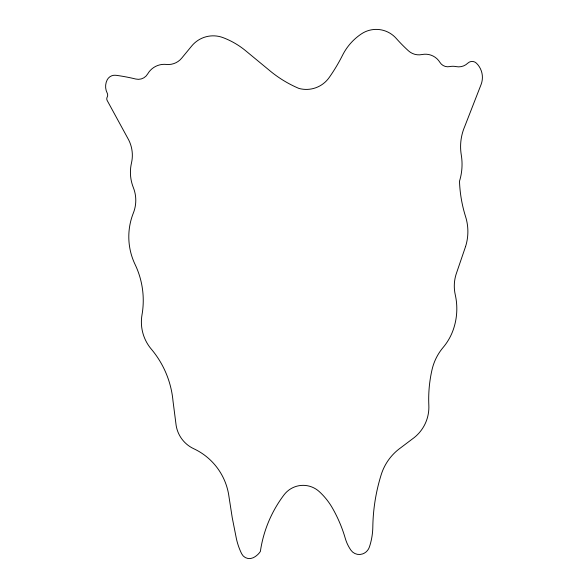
<?xml version="1.0" encoding="UTF-8"?>
<svg xmlns="http://www.w3.org/2000/svg" width="588" height="588" viewBox="0 0 588 588"><rect width="100%" height="100%" fill="white"/><g stroke="black" fill="none" stroke-linecap="round" stroke-linejoin="round"><path stroke-width="0.88" d="M465.571 246.541L456.744 272.369A39.565 39.565 0 0 0 455.259 294.75A63.658 63.658 0 0 1 453.282 329.655A56.205 56.205 0 0 1 443.154 347.427A52.847 52.847 0 0 0 432.04 369.676A131.955 131.955 0 0 0 428.836 405.338A38.933 38.933 0 0 1 414.224 437.582L400.693 447.791A52.082 52.082 0 0 0 381.222 474.634A184.331 184.331 0 0 0 372.821 526.907A66.973 66.973 0 0 1 369.404 547.009A11.025 11.025 0 0 1 362.627 553.925A10.165 10.165 0 0 1 350.874 550.133A40.3 40.3 0 0 1 345.288 538.402A139.194 139.194 0 0 0 332.426 508.061A68.34 68.34 0 0 0 319.306 491.641A23.924 23.924 0 0 0 284.07 494.817A122.899 122.899 0 0 0 260.374 551.456A18.008 18.008 0 0 1 253.171 557.755A8.622 8.622 0 0 1 241.683 553.8A66.525 66.525 0 0 1 236.398 538.704L232.245 517.741L228.967 496.625A61.887 61.887 0 0 0 193.746 448.725A31.157 31.157 0 0 1 176.157 425.521L172.997 400.935A93.859 93.859 0 0 0 151.278 349.088A41.968 41.968 0 0 1 142.009 314.808A83.408 83.408 0 0 0 135.086 264.468A64.158 64.158 0 0 1 133.344 213.054A34.457 34.457 0 0 0 133.344 187.579A41.351 41.351 0 0 1 131.477 163.001A34.17 34.17 0 0 0 127.706 138.121L107.178 100.489A3.719 3.719 0 0 1 107.178 97.116A4.476 4.476 0 0 0 107.178 93.051A14.502 14.502 0 0 1 107.178 79.88A8.548 8.548 0 0 1 115.924 75.286A187.939 187.939 0 0 1 135.74 79.027A10.819 10.819 0 0 0 147.691 73.919A19.176 19.176 0 0 1 166.36 64.43A17.419 17.419 0 0 0 181.663 58.197L191.717 45.989A27.827 27.827 0 0 1 223.05 37.632A79.718 79.718 0 0 1 244.858 50.098L268.9 69.943A117.35 117.35 0 0 0 298.939 88.435A27.981 27.981 0 0 0 329.177 77.55A176.327 176.327 0 0 0 342.584 55.162A55.434 55.434 0 0 1 361.488 33.839A26.673 26.673 0 0 1 396.194 38.382A164.816 164.816 0 0 0 408.447 50.818A15.472 15.472 0 0 0 421.978 54.544A17.001 17.001 0 0 1 439.905 62.343A9.268 9.268 0 0 0 449.68 66.598A15.788 15.788 0 0 1 456.031 66.598A13.127 13.127 0 0 0 467.82 63.151A6.152 6.152 0 0 1 476.39 63.151A19.867 19.867 0 0 1 481.131 84.415L464.711 126.545A51.046 51.046 0 0 0 461.279 154.967A57.264 57.264 0 0 1 459.493 181.229A133.072 133.072 0 0 0 465.571 216.597A49.774 49.774 0 0 1 465.571 246.541"/></g></svg>
